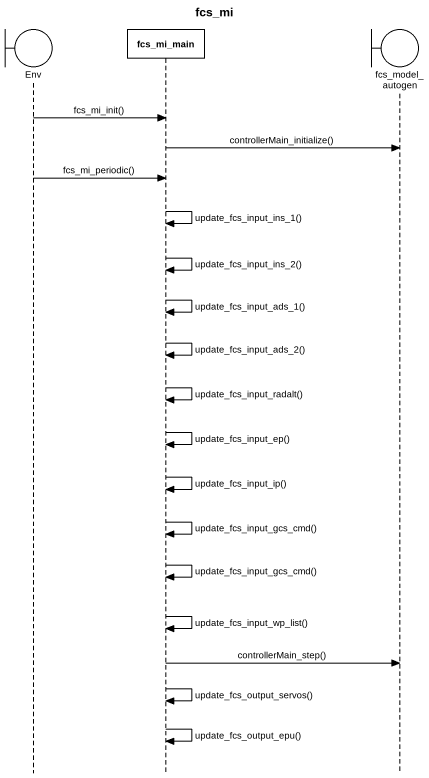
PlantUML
@startuml
title fcs_mi
hide footbox
boundary Env
participant fcs_mi_main
boundary fcs_model_autogen

Env -> fcs_mi_main : fcs_mi_init()
fcs_mi_main -> fcs_model_autogen : controllerMain_initialize()
Env -> fcs_mi_main : fcs_mi_periodic()
fcs_mi_main -> fcs_mi_main : update_fcs_input_ins_1()
fcs_mi_main -> fcs_mi_main : update_fcs_input_ins_2()
fcs_mi_main -> fcs_mi_main : update_fcs_input_ads_1()
fcs_mi_main -> fcs_mi_main : update_fcs_input_ads_2()
fcs_mi_main -> fcs_mi_main : update_fcs_input_radalt()
fcs_mi_main -> fcs_mi_main : update_fcs_input_ep()
fcs_mi_main -> fcs_mi_main : update_fcs_input_ip()
fcs_mi_main -> fcs_mi_main : update_fcs_input_gcs_cmd()
fcs_mi_main -> fcs_mi_main : update_fcs_input_gcs_cmd()
fcs_mi_main -> fcs_mi_main : update_fcs_input_wp_list()
fcs_mi_main -> fcs_model_autogen : controllerMain_step()
fcs_mi_main -> fcs_mi_main : update_fcs_output_servos()
fcs_mi_main -> fcs_mi_main : update_fcs_output_epu()
@enduml
